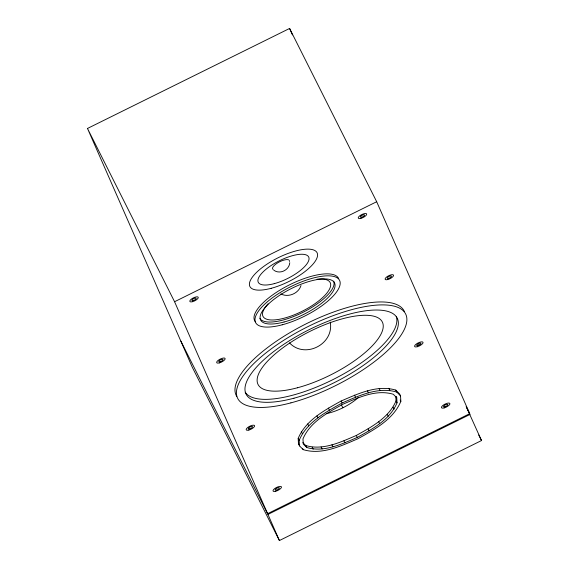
<?xml version="1.0" encoding="UTF-8"?>
<svg xmlns="http://www.w3.org/2000/svg" width="569" height="569" viewBox="0 0 569 569"><rect width="100%" height="100%" fill="white"/><g stroke="black" fill="none" stroke-linecap="round" stroke-linejoin="round"><path stroke-width="0.85" d="M289.77 262.7C289.287 270.126 279.799 274.72 273.803 270.197M300.994 285.546C298.49 293.547 288.284 297.85 280.844 293.917M298.17 438.415C305.781 420.15 324.735 410.185 341.151 400.989C358.022 393.791 377.176 384.523 395.782 390.114L399.538 393.897L400.533 395.868L400.846 401.358C393.236 419.623 374.281 429.581 357.865 438.784C340.995 445.982 321.841 455.25 303.234 449.652L299.472 445.868L298.483 443.905L298.17 438.415L299.159 440.385L299.472 445.868M299.159 440.385C306.769 422.12 325.724 412.155 342.14 402.959C359.011 395.761 378.165 386.486 396.771 392.084L400.533 395.868M302.85 442.611L305.752 445.527C322.964 450.705 340.682 442.127 356.286 435.47C371.472 426.963 389.004 417.746 396.038 400.853L395.796 396.621M396.742 397.745L393.264 394.246C376.052 389.068 358.335 397.646 342.73 404.303C327.545 412.81 310.013 422.027 302.971 438.919L303.263 443.998L306.741 447.497C323.953 452.675 341.67 444.097 357.275 437.44C372.46 428.926 389.993 419.716 397.034 402.816L396.742 397.745L396.081 396.429M87.484 128.459L289.593 28.45L376.685 201.725L469.724 413.677L267.615 513.686L174.569 301.726L87.484 128.459L180.522 340.411L267.942 514.426L279.407 540.55L481.516 440.541L466.872 408.094M174.569 301.726L376.685 201.725M267.942 514.426L470.051 414.424M289.514 342.887C304.899 359.281 334.394 344.138 330.24 322.082M298.483 443.905L299.735 445.164M466.146 406.558L469.724 413.677M478.735 435.008L481.516 440.541M395.782 390.114L396.771 392.084M400.185 400.043L400.846 401.358M396.038 400.853L397.034 402.816M388.84 388.293L389.829 390.263M393.129 407.155L394.118 409.125M379.182 388.556L380.17 390.526M387.204 414.26L388.193 416.231M367.467 390.889L368.456 392.859M378.684 421.686L379.672 423.656M354.494 395.128L355.483 397.098M368.136 428.919L369.125 430.889M341.151 400.989L342.14 402.959M341.393 404.872L342.858 407.788M356.286 435.47L357.275 437.44M328.341 408.073L329.33 410.043M343.939 440.89L344.928 442.86M331.94 444.816L332.929 446.779M316.94 415.889L317.929 417.859M321.108 446.971L322.097 448.941M307.722 423.912L308.711 425.882M312.175 447.213L313.163 449.183M301.321 431.594L302.31 433.564M305.752 445.527L306.741 447.497M302.573 448.344L303.234 449.652M279.407 540.55L192.315 367.275L180.85 341.158M289.593 28.45L292.445 34.944M418.812 344.394L419.14 345.141M255.403 321.769A46.985 16.281 -26.7 0 1 287.85 285.674A46.985 16.281 -26.7 0 1 338.704 278.654M236.768 396.394A93.97 32.561 -26.7 0 1 304.892 324.465A93.97 32.561 -26.7 0 1 404.395 311.556M289.436 260.545A9.396 3.258 -26.7 0 1 289.493 261.463M273.22 269.514A9.396 3.258 -26.7 0 1 277.572 262.914A9.396 3.258 -26.7 0 1 288.81 259.919M333.647 281.157A41.345 14.325 -26.7 0 1 303.327 312.146A41.345 14.325 -26.7 0 1 259.891 318.484M317.075 279.215A37.59 13.023 -26.7 0 1 324.287 295.98A37.59 13.023 -26.7 0 1 277.316 319.607A37.59 13.023 -26.7 0 1 268.063 303.874M396.259 316.435A84.575 29.304 -26.7 0 1 333.185 379.487A84.575 29.304 -26.7 0 1 245.203 392.219M358.392 397.461A28.194 9.765 -26.7 0 1 326.243 413.627M271.185 288.312A37.59 13.023 -26.7 0 0 317.175 252.97A37.59 13.023 -26.7 0 0 262.11 267.629A37.59 13.023 -26.7 0 0 271.185 288.312M274.265 283.647A28.194 9.765 -26.7 0 0 308.754 257.138A28.194 9.765 -26.7 0 0 267.451 268.134A28.194 9.765 -26.7 0 0 274.265 283.647M297.423 387.774A69.539 24.097 -26.7 0 0 382.503 322.388A69.539 24.097 -26.7 0 0 280.624 349.508A69.539 24.097 -26.7 0 0 297.423 387.774M290.908 402.866A93.97 32.561 -26.7 0 0 405.882 314.508A93.97 32.561 -26.7 0 0 268.212 351.158A93.97 32.561 -26.7 0 0 290.908 402.866M293.988 398.2A84.575 29.304 -26.7 0 0 397.461 318.676A84.575 29.304 -26.7 0 0 273.561 351.663A84.575 29.304 -26.7 0 0 293.988 398.2M282.203 324.807A46.985 16.281 -26.7 0 0 339.693 280.624A46.985 16.281 -26.7 0 0 270.858 298.953A46.985 16.281 -26.7 0 0 282.203 324.807M284.052 322.004A41.345 14.325 -26.7 0 0 334.636 283.127A41.345 14.325 -26.7 0 0 274.066 299.251A41.345 14.325 -26.7 0 0 284.052 322.004M361.692 217.194A2.347 0.811 -26.7 0 0 364.565 214.99A2.347 0.811 -26.7 0 0 361.123 215.9A2.347 0.811 -26.7 0 0 361.692 217.194M360.924 218.361A4.701 1.629 -26.7 0 0 366.671 213.944A4.701 1.629 -26.7 0 0 359.793 215.779A4.701 1.629 -26.7 0 0 360.924 218.361M388.556 278.39A2.347 0.811 -26.7 0 0 391.429 276.185A2.347 0.811 -26.7 0 0 387.987 277.103A2.347 0.811 -26.7 0 0 388.556 278.39M387.788 279.557A4.701 1.629 -26.7 0 0 393.535 275.14A4.701 1.629 -26.7 0 0 386.657 276.975A4.701 1.629 -26.7 0 0 387.788 279.557M418.044 345.561A2.347 0.811 -26.7 0 0 420.918 343.349A2.347 0.811 -26.7 0 0 417.475 344.266A2.347 0.811 -26.7 0 0 418.044 345.561M417.276 346.727A4.701 1.629 -26.7 0 0 423.023 342.31A4.701 1.629 -26.7 0 0 416.138 344.145A4.701 1.629 -26.7 0 0 417.276 346.727M444.908 406.757A2.347 0.811 -26.7 0 0 447.782 404.552A2.347 0.811 -26.7 0 0 444.339 405.469A2.347 0.811 -26.7 0 0 444.908 406.757M444.14 407.923A4.701 1.629 -26.7 0 0 449.887 403.506A4.701 1.629 -26.7 0 0 443.002 405.341A4.701 1.629 -26.7 0 0 444.14 407.923M193.268 300.532A2.347 0.811 -26.7 0 0 196.141 298.327A2.347 0.811 -26.7 0 0 192.699 299.237A2.347 0.811 -26.7 0 0 193.268 300.532M192.5 301.698A4.701 1.629 -26.7 0 0 198.247 297.281A4.701 1.629 -26.7 0 0 191.362 299.116A4.701 1.629 -26.7 0 0 192.5 301.698M220.132 361.728A2.347 0.811 -26.7 0 0 223.005 359.523A2.347 0.811 -26.7 0 0 219.563 360.44A2.347 0.811 -26.7 0 0 220.132 361.728M219.364 362.901A4.701 1.629 -26.7 0 0 225.111 358.477A4.701 1.629 -26.7 0 0 218.226 360.312A4.701 1.629 -26.7 0 0 219.364 362.901M249.613 428.898A2.347 0.811 -26.7 0 0 252.487 426.693A2.347 0.811 -26.7 0 0 249.051 427.604A2.347 0.811 -26.7 0 0 249.613 428.898M248.845 430.064A4.701 1.629 -26.7 0 0 254.592 425.648A4.701 1.629 -26.7 0 0 247.714 427.483A4.701 1.629 -26.7 0 0 248.845 430.064M276.477 490.094A2.347 0.811 -26.7 0 0 279.351 487.889A2.347 0.811 -26.7 0 0 275.915 488.807A2.347 0.811 -26.7 0 0 276.477 490.094M275.709 491.267A4.701 1.629 -26.7 0 0 281.456 486.844A4.701 1.629 -26.7 0 0 274.578 488.679A4.701 1.629 -26.7 0 0 275.709 491.267"/></g></svg>
